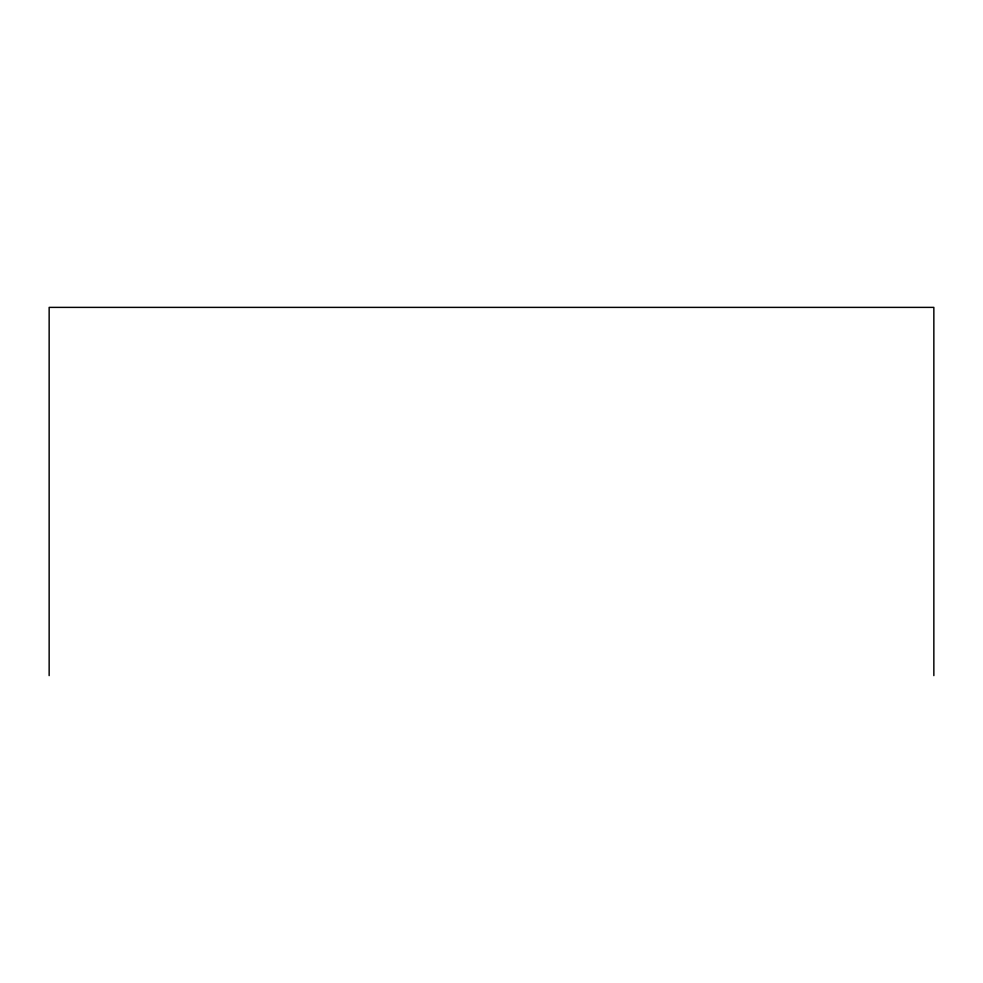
<?xml version="1.0" encoding="UTF-8"?>
<svg xmlns="http://www.w3.org/2000/svg" width="983" height="983" viewBox="0 0 983 983"><rect width="100%" height="100%" fill="white"/><g stroke="black" fill="none" stroke-linecap="round" stroke-linejoin="round"><path stroke-width="1.47" d="M933.85 675.616L933.85 307.384L49.15 307.384L49.15 675.616"/></g></svg>
